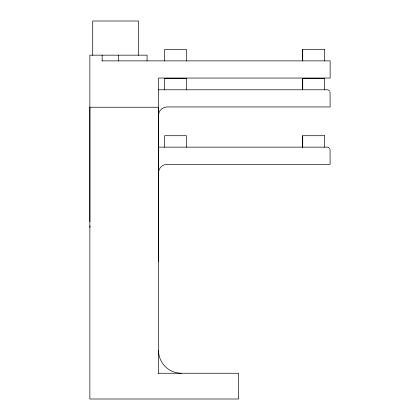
<?xml version="1.0" encoding="UTF-8"?>
<svg xmlns="http://www.w3.org/2000/svg" width="420" height="420" viewBox="0 0 420 420"><rect width="100%" height="100%" fill="white"/><g stroke="black" fill="none" stroke-linecap="round" stroke-linejoin="round"><path stroke-width="0.63" d="M158.513 261.566L158.513 78.046L330.136 78.046L330.136 60.884L102.008 60.884M324.502 49.439L302.683 49.439L302.683 60.884M324.502 78.341L302.683 78.341L302.683 89.786M158.366 89.786L327.274 89.786L328.708 90.169L329.752 91.214M324.502 135.713L302.683 135.713L302.683 147.152M158.366 147.152L327.274 147.152L328.708 147.535L329.752 148.58M158.041 373.259L238.602 373.259L238.602 399L89.864 399L89.864 107.242L158.513 107.242L158.513 373.259M330.036 91.901L330.136 106.948L167.097 106.948A8.579 8.579 0 0 0 158.513 115.526M330.036 149.273L330.136 164.315L167.097 164.315A8.579 8.579 0 0 0 158.513 172.898M324.461 49.439L324.502 60.884M324.461 78.341L324.502 89.786M324.461 135.713L324.502 147.152M302.72 49.439L302.72 60.884M302.72 78.341L302.72 89.786M302.72 135.713L302.72 147.152M186.459 60.884L186.459 49.439L164.64 49.439L164.64 60.884M186.459 89.786L186.459 78.341L164.64 78.341L164.64 89.786M186.459 147.152L186.459 135.713L164.64 135.713L164.64 147.152M147.073 60.884L147.073 55.162L89.864 55.162L89.864 221.655M138.479 55.325L138.479 21L92.715 21L92.715 55.325M118.466 55.162L118.466 60.884M102.144 55.162L102.144 60.884M181.398 373.259A22.885 22.885 0 0 1 158.513 350.375M89.864 227.378A5.723 5.723 0 0 1 90.058 225.897"/></g></svg>
